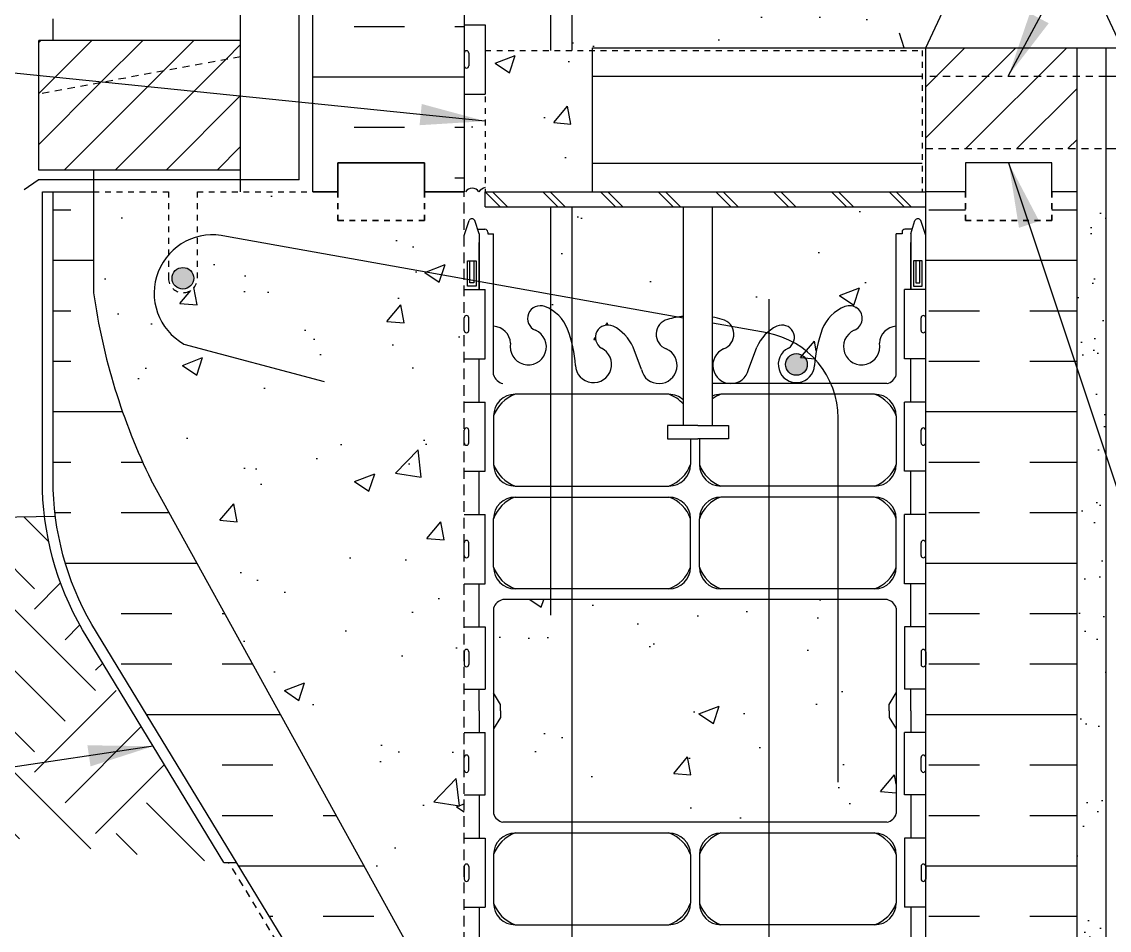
# Model space of a CAD drawing. Header units: inches. Extents: x 168.3 to 220.9, y 161.7 to 230.6.
# Drawn here: x 184.47 to 203.32, y 198.47 to 214.22 of the extents above; entities that cross this region are included whole.
import ezdxf

# ---------------------------------------------------------------- set-up
doc = ezdxf.new("R2010")
doc.units = ezdxf.units.IN
doc.header["$LTSCALE"] = 0.5
doc.header["$MEASUREMENT"] = 0
doc.linetypes.add('DASHED2', pattern=[0.375, 0.25, -0.125])
doc.linetypes.add('HIDDEN2', pattern=[0.1875, 0.125, -0.0625])
for name, color, linetype in [('HATCH', 12, 'Continuous'), ('Hidden2', 12, 'HIDDEN2'), ('line25', 2, 'Continuous'), ('LINE3', 3, 'Continuous'), ('LINE50', 5, 'Continuous'), ('LINE9', 9, 'Continuous'), ('TEXT', 4, 'Continuous'), ('Web_Edge', 9, 'Continuous')]:
    doc.layers.add(name, color=color, linetype=linetype)
doc.styles.add('DIM', font='romans.shx', dxfattribs={"width": 0.7})
doc.dimstyles.new('ext_12', dxfattribs={"dimscale": 12, "dimtxt": 0.09375, "dimasz": 0.09375, "dimexe": 0.09375, "dimexo": 0.0625, "dimgap": 0.0625, "dimtad": 1, "dimdec": 1, "dimzin": 3, "dimdsep": 46, "dimlunit": 4, "dimtxsty": 'DIM', "dimcen": 0.09, "dimdle": 0.09375, "dimclrt": 4, "dimadec": 0, "dimazin": 0, "dimtfac": 1, "dimtdec": 1, "dimtmove": 2, "dimatfit": 3, "dimfxl": 1, "dimfrac": 2, "dimtolj": 1, "dimtzin": 0, "dimarcsym": 0})
pattern_1 = [(45, (121.02705, 18.4309), (-0.4419417, 0.4419417), [])]
pattern_2 = [(50, (0, 0), (3.5863, -0.31376), [0.375, -4.125]), (355, (0, 0), (-0.693757, 3.76096), [0.3, -3.3]), (100.4514, (0.299, -0.026), (2.892544, 3.4472), [0.3187, -3.50571]), (46.1842, (0, 1), (5.336207, -0.827596), [0.5625, -6.1875]), (96.6356, (0.4447, 0.931), (4.67331, 4.87059), [0.47805, -5.25857]), (351.1842, (0, 1), (4.67331, 4.87059), [0.45, -4.95]), (21, (0.5, 0.75), (2.984535, -2.013094), [0.375, -4.125]), (326, (0.5, 0.75), (1.216577, 3.62575), [0.3, -3.3]), (71.4514, (0.7487, 0.5822), (4.20111, 1.612656), [0.3187, -3.50571]), (37.5, (0, 0), (0.0607993, 1.6644693), [0, -3.26, 0, -3.35, 0, -3.3125]), (7.5, (0, 0), (1.315348, 1.972059), [0, -1.91, 0, -3.185, 0, -1.2625]), (327.5, (-1.115, 0), (2.669112, -0.1127744), [0, -1.25, 0, -3.9, 0, -5.175]), (317.5, (-1.615, 0), (2.91593, 0.500525), [0, -1.625, 0, -2.59, 0, -3.675])]

msp = doc.modelspace()

# ---------------------------------------------------------------- hatches: boundary and pattern name
at = {"layer": 'HATCH'}
h = msp.add_hatch(dxfattribs=at)
h.set_pattern_fill('AR-CONC', color=256, scale=0.5)
h.set_pattern_definition(pattern_2)
h.paths.add_polyline_path([(200.134, 220.275), (199.504, 220.275), (199.504, 220.388), (199.624, 220.588), (199.624, 222.056, 0.268138), (199.463, 222.204), (196.134, 222.204), (196.134, 217.802, -0.10231), (196.23, 217.727, -0.520567), (196.575, 217.776, -0.520567), (197.174, 217.798, -0.310845), (198.134, 217.775, -0.310845), (199.095, 217.798, -0.520567), (199.694, 217.776, -0.520567), (200.039, 217.727, -0.10231), (200.134, 217.802), (200.134, 218.82), (199.769, 218.82), (199.769, 219.9), (200.134, 219.9)])
h.paths.add_polyline_path([(196.134, 222.204), (194.009, 222.204), (194.009, 217.723, -0.33578), (194.234, 217.745, -0.520567), (194.596, 217.9, -0.230831), (195.013, 218.073, -0.258655), (195.435, 217.805, -0.520567), (195.74, 217.684, -0.397108), (196.134, 217.802)])
h.paths.add_polyline_path([(194.009, 222.204), (192.806, 222.204, 0.268156), (192.644, 222.056), (192.644, 220.588), (192.764, 220.388), (192.764, 220.275), (192.134, 220.275), (192.134, 219.9), (192.499, 219.9), (192.499, 218.82), (192.134, 218.82), (192.134, 218.07), (192.499, 218.07), (192.499, 217.652, -0.562908), (192.637, 217.661, -0.520567), (192.874, 217.661, -0.523259), (193.38, 217.663, -0.520567), (193.953, 217.624, -0.157293), (194.009, 217.723)])
h.paths.add_polyline_path([(219.897, 217.773), (200.134, 217.773), (200.134, 217.802, 0.10231), (200.039, 217.727, 0.520567), (199.694, 217.776, 0.520567), (199.095, 217.798, 0.310845), (198.134, 217.775, 0.310845), (197.174, 217.798, 0.520567), (196.575, 217.776, 0.520567), (196.23, 217.727, 0.10231), (196.134, 217.802, 0.397108), (195.74, 217.684, 0.520567), (195.435, 217.805, 0.258655), (195.013, 218.073, 0.230831), (194.596, 217.9, 0.520567), (194.234, 217.745, 0.33578), (194.009, 217.723), (194.009, 213.726), (194.36, 213.726), (194.36, 213.773), (200.134, 213.773), (200.834, 215.273), (202.834, 215.273), (203.533, 213.773), (206.533, 213.773), (207.233, 215.273), (209.233, 215.273), (209.932, 213.773), (212.932, 213.773), (213.632, 215.273), (215.632, 215.273), (216.331, 213.773), (219.331, 213.773), (219.897, 214.986)])
h.paths.add_polyline_path([(194.009, 217.723, 0.157293), (193.953, 217.624, 0.520567), (193.38, 217.663, 0.523259), (192.874, 217.661, 0.520567), (192.637, 217.661, 0.562908), (192.499, 217.652), (192.499, 216.87), (192.134, 216.87), (192.134, 216.12), (192.499, 216.12), (192.499, 214.92), (192.134, 214.92), (192.134, 214.17), (192.499, 214.17), (192.499, 213.726), (193.634, 213.726), (193.634, 214.935, -0.227735), (194.009, 215.715)])
h.paths.add_polyline_path([(194.009, 215.715, 0.227735), (193.634, 214.935), (193.634, 213.726), (194.009, 213.726)], flags=17)
h.paths.add_polyline_path([(196.134, 227.125), (196.134, 227.238), (195.134, 227.238), (194.134, 228.238), (194.134, 226.238), (194.058, 226.314, -0.006773), (194.064, 226.25, 1.629604), (194.535, 226.551, -0.994662), (194.717, 226.946, -0.173075), (195.063, 226.579), (195.206, 226.193, 1.612474), (195.637, 226.552, -0.734872), (195.66, 227.063, -0.068475)])
h.paths.add_polyline_path([(197.552, 226.946, -0.994662), (197.734, 226.551, 1.629604), (198.205, 226.25, -0.069923), (198.342, 226.894, -0.172763), (198.638, 227.238), (196.134, 227.238), (196.134, 227.125, -0.068476), (196.609, 227.063, -0.734872), (196.632, 226.552, 1.612474), (197.063, 226.193), (197.206, 226.579, -0.173075)])
h.paths.add_polyline_path([(199.624, 226.945), (199.624, 227.238), (198.968, 227.238, -0.545976), (198.898, 226.875, 2.087231), (199.331, 226.65, -0.380392)])
h.paths.add_polyline_path([(193.371, 226.875, -0.375729), (193.24, 227.133), (193.134, 227.238), (192.644, 227.238), (192.644, 226.945, -0.380397), (192.937, 226.65, 2.087231)])
h.paths.add_polyline_path([(194.36, 213.726), (194.009, 213.726), (193.634, 213.726), (192.499, 213.726), (192.499, 211.273), (194.36, 211.273)])
h.paths.add_polyline_path([(193.634, 211.013), (192.499, 211.013), (192.499, 211.273), (192.499, 212.97), (192.134, 212.97), (192.134, 211.275), (192.134, 210.516), (192.219, 210.776, -0.6), (192.319, 210.776), (192.368, 210.626), (192.494, 210.626, -0.414214), (192.544, 210.576), (192.544, 210.546), (192.644, 210.546), (192.644, 209.674), (193.634, 209.497)])
h.paths.add_polyline_path([(194.009, 211.013), (193.634, 211.013), (193.634, 209.497), (194.009, 209.43)])
h.paths.add_polyline_path([(195.936, 211.013), (194.009, 211.013), (194.009, 209.43), (195.843, 209.103, -0.013467), (195.936, 209.115)])
h.paths.add_polyline_path([(199.624, 210.546), (199.724, 210.546), (199.724, 210.576, -0.414214), (199.774, 210.626), (199.9, 210.626), (199.949, 210.776, -0.6), (200.049, 210.776), (200.134, 210.516), (200.134, 211.013), (196.436, 211.013), (196.436, 209.101, -0.025125), (196.609, 209.063, -0.201351), (196.773, 208.937), (197.383, 208.828, -0.069113), (197.552, 208.946, -0.682644), (197.842, 208.664, -0.079803), (198.216, 208.37, -0.057125), (198.342, 208.894, -0.21345), (198.734, 209.283, -1), (198.898, 208.875, 2.087231), (199.331, 208.65, -0.380392), (199.624, 208.945)])
h.paths.add_polyline_path([(197.206, 208.579, -0.102733), (197.383, 208.828), (196.773, 208.937, -0.464754), (196.632, 208.552, 1.612474), (197.063, 208.193)])
h.paths.add_polyline_path([(198.206, 208.266, -0.011058), (198.216, 208.37, 0.079803), (197.842, 208.664, -0.157195), (197.755, 208.563, 1.753171)])
h.paths.add_polyline_path([(195.66, 209.063, -0.02665), (195.843, 209.103), (194.009, 209.43), (194.009, 208.615, -0.037375), (194.063, 208.266, 1.753171), (194.514, 208.563, -0.940793), (194.717, 208.946, -0.173075), (195.063, 208.579), (195.206, 208.193, 1.612474), (195.637, 208.552, -0.734872)])
h.paths.add_polyline_path([(194.009, 209.43), (193.634, 209.497), (193.634, 209.236, -0.171127), (193.927, 208.894, -0.030772), (194.009, 208.615)])
h.paths.add_polyline_path([(193.634, 209.497), (192.644, 209.674), (192.644, 208.945, -0.380397), (192.937, 208.65, 2.087231), (193.371, 208.875, -1), (193.535, 209.283, -0.040832), (193.634, 209.236)])
h.paths.add_polyline_path([(197.418, 204.204), (194.009, 204.204), (194.009, 200.346), (197.418, 200.346)])
h.paths.add_polyline_path([(197.418, 204.204), (197.418, 200.346), (199.463, 200.346, 0.268138), (199.624, 200.494), (199.624, 201.963), (199.504, 202.163), (199.504, 202.275), (199.504, 202.388), (199.624, 202.588), (199.624, 204.056, 0.268138), (199.463, 204.204)])
h.paths.add_polyline_path([(194.009, 204.204), (192.806, 204.204, 0.268156), (192.644, 204.056), (192.644, 202.588), (192.764, 202.388), (192.764, 202.275), (192.764, 202.163), (192.644, 201.963), (192.644, 200.494, 0.268156), (192.806, 200.346), (194.009, 200.346)])
h.paths.add_polyline_path([(193.927, 195.656, -0.21345), (193.535, 195.267, -1), (193.371, 195.676, 2.087231), (192.937, 195.901, -0.380397), (192.644, 195.605), (192.644, 194.004), (192.544, 194.004), (192.544, 193.974, -0.414214), (192.494, 193.924), (192.368, 193.924), (192.319, 193.774, -0.6), (192.219, 193.774), (192.134, 194.035), (192.134, 193.275), (192.134, 191.241, 0.088416), (192.28, 191.143), (192.37, 191.143), (192.37, 191.102, -0.249069), (192.48, 190.895), (192.48, 190.827, -0.414214), (192.418, 190.765), (192.37, 190.765), (192.37, 190.695), (192.475, 190.695, 0.085348), (192.805, 190.77, -0.669601), (192.937, 190.65, 2.087231), (193.371, 190.875, -1), (193.535, 191.283, -0.21345), (193.927, 190.894, -0.069923), (194.064, 190.25, 1.702394), (194.514, 190.563, -0.940793), (194.717, 190.946, -0.173075), (195.063, 190.579), (195.206, 190.193, 1.612474), (195.637, 190.552, -0.734872), (195.66, 191.063, -0.068475), (196.134, 191.125, -0.068475), (196.609, 191.063, -0.734872), (196.632, 190.552, 1.612474), (197.063, 190.193), (197.206, 190.579, -0.118491), (197.418, 190.859), (197.418, 195.692, -0.118489), (197.206, 195.971), (197.063, 196.358, 1.612474), (196.632, 195.998, -0.734872), (196.609, 195.487, -0.068475), (196.134, 195.425, -0.068475), (195.66, 195.487, -0.734872), (195.637, 195.998, 1.612474), (195.206, 196.358), (195.063, 195.971, -0.173075), (194.717, 195.604, -0.940793), (194.514, 195.988, 1.702394), (194.064, 196.3, -0.069923)])
h.paths.add_polyline_path([(196.946, 190.265, -1), (196.571, 190.265, -1)], flags=16)
h.paths.add_polyline_path([(200.134, 194.035), (200.049, 193.774, -0.6), (199.949, 193.774), (199.9, 193.924), (199.774, 193.924, -0.414214), (199.724, 193.974), (199.724, 194.004), (199.624, 194.004), (199.624, 195.605, -0.380392), (199.331, 195.901, 2.087231), (198.898, 195.676, -1), (198.734, 195.267, -0.21345), (198.342, 195.656, -0.069923), (198.205, 196.3, 1.702394), (197.755, 195.988, -0.940793), (197.552, 195.604, -0.053489), (197.418, 195.692), (197.418, 190.859, -0.053487), (197.552, 190.946, -0.940793), (197.755, 190.563, 1.702394), (198.205, 190.25, -0.069923), (198.342, 190.894, -0.21345), (198.734, 191.283, -1), (198.898, 190.875, 2.087231), (199.331, 190.65, -0.669601), (199.464, 190.77, 0.085348), (199.793, 190.695), (199.898, 190.695), (199.898, 190.765), (199.851, 190.765, -0.414214), (199.788, 190.827), (199.788, 190.895, -0.249069), (199.898, 191.102), (199.898, 191.143), (199.988, 191.143, 0.088416), (200.134, 191.241), (200.134, 193.275)])
edge = h.paths.add_edge_path()
edge.add_arc((197.206, 185.429), 2.984, 85.9337, 90.0995)
edge.add_line((197.201, 188.413), (196.134, 188.429))
edge.add_line((196.134, 188.429), (195.068, 188.413))
edge.add_arc((195.063, 185.429), 2.984, 89.9005, 100.7454)
edge.add_spline(control_points=[(194.506, 188.36), (193.069, 188.04)], knot_values=[0, 0, 1, 1], degree=1, periodic=0)
edge.add_arc((193.276, 187.326), 0.743, 106.1893, 147.2081)
edge.add_arc((192.353, 187.937), 0.364, 289.6613, 325.0225, ccw=False)
edge.add_line((192.475, 187.595), (192.37, 187.595))
edge.add_line((192.37, 187.595), (192.37, 187.525))
edge.add_line((192.37, 187.525), (192.418, 187.525))
edge.add_arc((192.418, 187.462), 0.0625, 0, 90, ccw=False)
edge.add_line((192.48, 187.462), (192.48, 187.395))
edge.add_arc((192.23, 187.395), 0.25, 304.0558, 360, ccw=False)
edge.add_line((192.37, 187.188), (192.37, 187.146))
edge.add_line((192.37, 187.146), (192.28, 187.146))
edge.add_arc((192.48, 186.688), 0.5, 113.5782, 133.7891)
edge.add_line((192.134, 187.048), (192.134, 184.275))
edge.add_line((192.134, 184.275), (195.333, 184.275))
edge.add_line((195.333, 184.275), (196.333, 183.275))
edge.add_line((196.333, 183.275), (196.333, 185.275))
edge.add_line((196.333, 185.275), (197.333, 184.275))
edge.add_line((197.333, 184.275), (197.418, 184.275))
edge.add_line((197.418, 184.275), (197.418, 188.405))
edge = h.paths.add_edge_path()
edge.add_arc((199.788, 186.688), 0.5, 46.2109, 66.4218)
edge.add_line((199.988, 187.146), (199.898, 187.146))
edge.add_line((199.898, 187.146), (199.898, 187.188))
edge.add_arc((200.038, 187.395), 0.25, 180, 235.9442, ccw=False)
edge.add_line((199.788, 187.395), (199.788, 187.462))
edge.add_arc((199.851, 187.462), 0.0625, 90, 180, ccw=False)
edge.add_line((199.851, 187.525), (199.898, 187.525))
edge.add_line((199.898, 187.525), (199.898, 187.595))
edge.add_line((199.898, 187.595), (199.793, 187.595))
edge.add_arc((199.916, 187.937), 0.364, 214.9775, 250.3387, ccw=False)
edge.add_arc((198.993, 187.326), 0.743, 32.7919, 73.8107)
edge.add_spline(control_points=[(199.2, 188.04), (197.762, 188.36)], knot_values=[0, 0, 1, 1], degree=1, periodic=0)
edge.add_arc((197.206, 185.429), 2.984, 79.2546, 85.9337)
edge.add_line((197.418, 188.405), (197.418, 184.275))
edge.add_line((197.418, 184.275), (200.134, 184.275))
edge.add_line((200.134, 184.275), (200.134, 187.048))
h = msp.add_hatch(dxfattribs=at)
h.set_pattern_fill('INSUL', color=256, scale=7, style=0)
h.set_pattern_definition([(0, (-2734.0272, -185.7343), (0, 2.625), []), (0, (-2734.0272, -184.8593), (0, 2.625), [0.875, -0.875]), (0, (-2734.0272, -183.9843), (0, 2.625), [0.875, -0.875])])
h.paths.add_polyline_path([(192.134, 227.113), (192.009, 227.238), (189.509, 227.238), (189.509, 211.275), (189.947, 211.275), (189.947, 211.775), (191.447, 211.775), (191.447, 211.275), (192.134, 211.275)])
h = msp.add_hatch(dxfattribs=at)
h.set_pattern_fill('ANSI31', color=256, scale=5, style=0)
h.set_pattern_definition(pattern_1)
h.paths.add_polyline_path([(188.259, 213.616), (188.259, 213.9), (184.759, 213.9), (184.759, 212.968)])
h = msp.add_hatch(dxfattribs=at)
h.set_pattern_fill('ANSI31', color=256, scale=5, style=0)
h.set_pattern_definition([(45, (123.02705, 18.4309), (-0.4419417, 0.4419417), [])])
h.paths.add_polyline_path([(202.759, 212.023), (202.759, 213.773), (200.134, 213.773), (200.134, 212.023)])
h = msp.add_hatch(dxfattribs=at)
h.set_pattern_fill('ANSI31', color=256, scale=5, style=0)
h.set_pattern_definition(pattern_1)
h.paths.add_polyline_path([(188.259, 211.65), (188.259, 213.616), (184.759, 212.968), (184.759, 211.65)])
h = msp.add_hatch(dxfattribs=at)
h.set_pattern_fill('INSUL', color=256, scale=7, style=0)
h.set_pattern_definition([(0, (201.939, 199.587), (0, 2.625), []), (0, (201.939, 200.462), (0, 2.625), [0.875, -0.875]), (0, (201.939, 201.337), (0, 2.625), [0.875, -0.875])])
h.paths.add_polyline_path([(202.759, 211.013), (202.322, 211.013), (202.322, 210.775), (200.822, 210.775), (200.822, 211.013), (200.134, 211.013), (200.134, 193.275), (200.822, 193.275), (200.822, 193.775), (202.322, 193.775), (202.322, 193.275), (202.759, 193.275)])
h.paths.add_polyline_path([(186.709, 206.275, -0.079579), (185.709, 209.525), (185.709, 211.275), (185.009, 211.275), (185.009, 206.275, 0.131652), (185.679, 203.775), (189.417, 197.625, -0.10438), (189.509, 197.15), (189.509, 193.275), (189.947, 193.275), (189.947, 193.775), (191.447, 193.775), (191.447, 193.275), (192.134, 193.275), (192.134, 196.525), (191.884, 196.525), (191.884, 196.9)])
h = msp.add_hatch(dxfattribs=at)
h.set_pattern_fill('AR-CONC', color=256, scale=0.5)
h.set_pattern_definition(pattern_2)
h.paths.add_polyline_path([(192.134, 209.765), (188.014, 210.501, 0.126524), (187.509, 210.495), (187.509, 209.775, -1), (187.009, 209.775), (187.009, 211.275), (185.709, 211.275), (185.709, 209.525, 0.079579), (186.709, 206.275), (191.884, 196.9), (191.884, 196.525), (192.134, 196.525)])
h.paths.add_polyline_path([(192.134, 211.275), (191.447, 211.275), (191.447, 210.775), (189.947, 210.775), (189.947, 211.275), (189.509, 211.275), (187.509, 211.275), (187.509, 210.495, -0.126524), (188.014, 210.501), (192.134, 209.765)])
h = msp.add_hatch(dxfattribs=at)
h.set_pattern_fill('AR-SAND', color=256, scale=0.5, style=0)
h.set_pattern_definition([(37.5, (127.0529, 83.2475), (-0.0314967, 0.963412), [0, -0.76, 0, -0.85, 0, -0.8125]), (7.5, (127.0529, 83.2475), (0.884888, 1.411073), [0, -0.41, 0, -0.685, 0, -0.2625]), (327.5, (126.4379, 83.2475), (1.557071, 0.0028295), [0, -0.25, 0, -0.9, 0, -1.175]), (317.5, (126.438, 83.2475), (1.503063, 0.438838), [0, -0.125, 0, -0.59, 0, -0.675])])
h.paths.add_polyline_path([(203.259, 211.273), (202.759, 211.273), (202.759, 193.275), (202.759, 184.275), (203.259, 184.275)])
h = msp.add_hatch(dxfattribs=at)
h.set_pattern_fill('EARTH', color=256, scale=8, angle=45, style=0)
h.set_pattern_definition([(45, (81.092, 126.6102), (2e-16, 2.828427), [2, -2]), (45, (80.5616, 127.1406), (2e-16, 2.828427), [2, -2]), (45, (80.0313, 127.6709), (2e-16, 2.828427), [2, -2]), (135, (80.0313, 128.0245), (-2.828427, 4e-16), [2, -2]), (135, (80.5616, 128.5548), (-2.828427, 4e-16), [2, -2]), (135, (81.092, 129.0851), (-2.828427, 4e-16), [2, -2])])
h.paths.add_polyline_path([(185.518, 203.68, -0.100997), (184.86, 205.647), (181.283, 205.587), (176.82, 203.15), (176.951, 203.106), (177.164, 203.027), (177.377, 202.94), (177.593, 202.843), (177.809, 202.736), (178.026, 202.623), (178.243, 202.503), (178.459, 202.379), (178.675, 202.252), (178.888, 202.123), (179.1, 201.993), (179.309, 201.865), (179.522, 201.736), (179.743, 201.606), (179.98, 201.474), (180.238, 201.339), (180.524, 201.2), (180.842, 201.054), (181.2, 200.903), (181.606, 200.744), (182.085, 200.58), (182.662, 200.413), (183.365, 200.248), (184.221, 200.086), (185.255, 199.93), (186.496, 199.782), (187.969, 199.647)])
h.paths.add_polyline_path([(181.283, 205.587), (172.566, 205.442), (172.746, 205.267), (172.927, 205.096), (173.111, 204.932), (173.297, 204.775), (173.485, 204.624), (173.676, 204.481), (173.869, 204.347), (174.065, 204.221), (174.264, 204.105), (174.464, 203.997), (174.667, 203.898), (174.871, 203.806), (175.077, 203.721), (175.283, 203.641), (175.491, 203.568), (175.698, 203.499), (175.906, 203.434), (176.114, 203.371), (176.322, 203.308), (176.531, 203.245), (176.741, 203.178), (176.82, 203.15)])
at = {"layer": 'LINE3'}
for points in [[(187.072, 209.775, 1), (187.447, 209.775, 1)], [(197.705, 208.281, 1), (198.08, 208.281, 1)]]:
    msp.add_hatch(color=256, dxfattribs=at).paths.add_polyline_path(points)

# ---------------------------------------------------------------- linework, layer by layer
at = {"layer": 'HATCH', "linetype": 'HIDDEN2'}
for p, q in [((192.499, 213.726), (192.499, 211.273)), ((192.499, 213.726), (200.072, 213.726)), ((200.072, 213.726), (200.072, 211.273))]:
    msp.add_line(p, q, dxfattribs=at)
at = {"layer": 'HATCH', "linetype": 'HIDDEN2', "ltscale": 2}
for p, q in [((203.259, 213.273), (200.134, 213.273)), ((203.259, 213.273), (200.134, 213.273)), ((200.134, 212.023), (203.259, 212.023))]:
    msp.add_line(p, q, dxfattribs=at)
at = {"layer": 'HATCH'}
for p, q in [((191.973, 211.516), (192.134, 211.516)), ((192.499, 211.273), (192.759, 211.013)), ((192.624, 211.273), (192.884, 211.013)), ((193.499, 211.273), (193.759, 211.013)), ((193.624, 211.273), (193.884, 211.013)), ((194.499, 211.273), (194.759, 211.013)), ((194.624, 211.273), (194.884, 211.013)), ((195.499, 211.273), (195.759, 211.013)), ((195.624, 211.273), (195.884, 211.013)), ((196.499, 211.273), (196.759, 211.013)), ((196.624, 211.273), (196.884, 211.013)), ((197.499, 211.273), (197.759, 211.013)), ((197.624, 211.273), (197.884, 211.013)), ((198.499, 211.273), (198.759, 211.013)), ((198.624, 211.273), (198.884, 211.013)), ((199.499, 211.273), (199.759, 211.013)), ((199.624, 211.273), (199.884, 211.013))]:
    msp.add_line(p, q, dxfattribs=at)
msp.add_lwpolyline([(192.499, 211.349, 0.182463), (192.391, 211.275, 0.520567), (192.156, 211.275)], format="xyb", dxfattribs=at)
at = {"layer": 'Hidden2', "color": 9}
msp.add_line((185.709, 211.275), (187.009, 211.275), dxfattribs=at)
at = {"layer": 'Hidden2'}
for p, q in [((185.709, 211.275), (187.009, 211.275)), ((187.009, 211.275), (187.009, 209.775)), ((187.509, 209.775), (187.509, 211.275)), ((187.509, 211.275), (189.509, 211.275))]:
    msp.add_line(p, q, dxfattribs=at)
at = {"layer": 'Hidden2', "ltscale": 3}
msp.add_line((192.134, 196.525), (192.134, 211.275), dxfattribs=at)
at = {"layer": 'Hidden2'}
msp.add_lwpolyline([(189.509, 211.275), (189.947, 211.275), (189.947, 211.775), (191.447, 211.775), (191.447, 211.275), (192.134, 211.275)], dxfattribs=at)
msp.add_arc((187.259, 209.775), 0.25, 180, 0, dxfattribs=at)
at = {"layer": 'line25'}
for p, q in [((192.134, 227.238), (192.134, 211.275)), ((188.259, 211.275), (188.259, 221.775)), ((192.134, 220.15), (192.134, 211.275)), ((185.009, 213.9), (185.009, 214.275)), ((192.134, 214.17), (192.499, 214.17)), ((192.499, 214.17), (192.499, 212.97)), ((188.259, 213.9), (184.759, 213.9)), ((184.759, 211.65), (184.759, 213.9)), ((194.36, 213.773), (219.897, 213.773)), ((194.36, 211.273), (194.36, 213.773)), ((200.134, 193.275), (200.134, 213.773)), ((200.072, 213.273), (194.36, 213.273)), ((204.134, 213.273), (203.259, 213.273)), ((192.134, 212.97), (192.499, 212.97)), ((203.259, 212.023), (219.897, 212.023)), ((194.36, 211.773), (200.072, 211.773)), ((188.259, 211.65), (184.759, 211.65)), ((185.709, 211.65), (185.709, 211.275)), ((185.709, 211.275), (185.709, 209.525)), ((192.499, 211.273), (200.134, 211.273)), ((192.499, 211.013), (192.499, 211.273)), ((192.499, 211.013), (200.134, 211.013)), ((195.936, 207.221), (195.936, 211.013)), ((196.436, 207.221), (196.436, 211.013)), ((192.134, 209.58), (192.499, 209.58)), ((192.499, 208.38), (192.499, 209.58)), ((200.134, 209.58), (199.769, 209.58)), ((199.769, 208.38), (199.769, 209.58)), ((192.134, 208.38), (192.499, 208.38)), ((200.134, 208.38), (199.769, 208.38)), ((192.134, 207.63), (192.499, 207.63)), ((192.499, 206.43), (192.499, 207.63)), ((200.134, 207.63), (199.769, 207.63)), ((199.769, 206.43), (199.769, 207.63)), ((192.134, 206.43), (192.499, 206.43)), ((200.134, 206.43), (199.769, 206.43)), ((191.884, 196.9), (186.709, 206.275)), ((192.134, 205.68), (192.499, 205.68)), ((192.499, 204.48), (192.499, 205.68)), ((200.134, 205.68), (199.769, 205.68)), ((199.769, 204.48), (199.769, 205.68)), ((192.134, 204.48), (192.499, 204.48)), ((200.134, 204.48), (199.769, 204.48)), ((192.134, 203.73), (192.499, 203.73)), ((192.499, 203.73), (192.499, 202.65)), ((200.134, 203.73), (199.769, 203.73)), ((199.769, 203.73), (199.769, 202.65)), ((192.134, 202.65), (192.499, 202.65)), ((200.134, 202.65), (199.769, 202.65)), ((192.134, 201.9), (192.499, 201.9)), ((192.499, 200.82), (192.499, 201.9)), ((200.134, 201.9), (199.769, 201.9)), ((199.769, 200.82), (199.769, 201.9)), ((192.134, 200.82), (192.499, 200.82)), ((200.134, 200.82), (199.769, 200.82)), ((192.134, 200.07), (192.499, 200.07)), ((192.499, 200.07), (192.499, 198.87)), ((200.134, 200.07), (199.769, 200.07)), ((199.769, 200.07), (199.769, 198.87)), ((192.134, 198.87), (192.499, 198.87)), ((200.134, 198.87), (199.769, 198.87))]:
    msp.add_line(p, q, dxfattribs=at)
at = {"layer": 'line25', "color": 192}
for q in [(199.68, 214.023), (200.134, 213.773)]:
    msp.add_line((199.759, 213.773), q, dxfattribs=at)
msp.add_lwpolyline([(200.134, 213.773), (200.834, 215.273), (202.834, 215.273), (203.533, 213.773)], dxfattribs=at)
at = {"layer": 'line25'}
for points in [[(196.186, 207.221), (195.658, 207.221), (195.658, 206.994), (196.186, 206.994)], [(196.186, 207.221), (196.715, 207.221), (196.715, 206.994), (196.455, 206.994)], [(196.455, 206.994), (196.186, 206.994)]]:
    msp.add_lwpolyline(points, dxfattribs=at)
msp.add_arc((196.355, 211.022), 10.75, 188.0028, 206.2026, dxfattribs=at)
at = {"layer": 'LINE3'}
for p, q in [((194.009, 213.726), (194.009, 226.363)), ((194.009, 190.766), (194.009, 211.013)), ((195.936, 209.086), (188.014, 210.501)), ((197.418, 209.411), (197.418, 184.275)), ((197.386, 208.827), (196.436, 208.997)), ((187.276, 208.635), (189.709, 207.983)), ((198.615, 201.042), (198.615, 207.352))]:
    msp.add_line(p, q, dxfattribs=at)
at = {"layer": 'LINE3', "linetype": 'Continuous'}
msp.add_lwpolyline([(193.634, 213.726), (193.634, 214.935, -0.414214), (194.634, 215.935), (209.013, 215.935)], format="xyb", dxfattribs=at)
msp.add_lwpolyline([(193.634, 203.935), (193.634, 211.013)], dxfattribs=at)
at = {"layer": 'LINE3'}
for centre in [(187.259, 209.775), (197.893, 208.281)]:
    msp.add_circle(centre, 0.188, dxfattribs=at)
for centre, radius, start, end in [((187.772, 209.518), 1.012, 76.184, 240.6907), ((197.115, 207.352), 1.5, 360, 79.5785)]:
    msp.add_arc(centre, radius, start, end, dxfattribs=at)
at = {"layer": 'LINE50'}
for p, q in [((189.509, 211.275), (189.509, 227.238)), ((202.759, 193.275), (202.759, 211.275)), ((172.982, 205.449), (185.049, 205.65))]:
    msp.add_line(p, q, dxfattribs=at)
at = {"layer": 'LINE50', "ltscale": 2}
msp.add_line((202.759, 211.275), (202.759, 213.773), dxfattribs=at)
at = {"layer": 'LINE50'}
for points in [[(192.134, 211.275), (191.447, 211.275), (191.447, 211.775), (189.947, 211.775), (189.947, 211.275), (189.509, 211.275)], [(189.509, 211.275), (189.947, 211.275), (189.947, 211.775), (191.447, 211.775), (191.447, 211.275), (192.134, 211.275)], [(189.509, 211.275), (189.947, 211.275), (189.947, 211.775), (191.447, 211.775), (191.447, 211.275), (192.134, 211.275)], [(192.134, 211.275), (191.447, 211.275), (191.447, 211.775), (189.947, 211.775), (189.947, 211.275), (189.509, 211.275)], [(202.759, 211.275), (202.322, 211.275), (202.322, 211.775), (200.822, 211.775), (200.822, 211.275), (200.134, 211.275)]]:
    msp.add_lwpolyline(points, dxfattribs=at)
msp.add_lwpolyline([(189.509, 193.275), (189.509, 197.15, 0.10438), (189.417, 197.625), (185.679, 203.775, -0.131652), (185.009, 206.275), (185.009, 211.275), (185.709, 211.275)], format="xyb", dxfattribs=at)
at = {"layer": 'LINE9'}
for p, q in [((189.275, 211.48), (189.275, 216.002)), ((203.259, 213.773), (203.259, 184.275)), ((192.134, 213.68), (192.134, 213.46)), ((192.134, 213.625), (192.134, 213.625)), ((192.174, 213.72), (192.174, 213.72)), ((192.214, 213.68), (192.214, 213.46)), ((192.134, 213.515), (192.134, 213.515)), ((192.174, 213.42), (192.174, 213.42)), ((184.509, 211.312), (184.752, 211.48)), ((189.275, 211.48), (184.752, 211.48)), ((184.822, 211.275), (185.009, 211.275)), ((192.134, 208.87), (192.134, 209.09)), ((192.174, 209.13), (192.174, 209.13)), ((192.214, 208.87), (192.214, 209.09)), ((200.054, 208.87), (200.054, 209.09)), ((200.094, 209.13), (200.094, 209.13)), ((200.134, 208.87), (200.134, 209.09)), ((192.134, 209.035), (192.134, 209.035)), ((192.134, 208.925), (192.134, 208.925)), ((200.134, 209.035), (200.134, 209.035)), ((200.134, 208.925), (200.134, 208.925)), ((192.174, 208.83), (192.174, 208.83)), ((200.094, 208.83), (200.094, 208.83)), ((192.174, 207.18), (192.174, 207.18)), ((200.094, 207.18), (200.094, 207.18)), ((192.134, 206.92), (192.134, 207.14)), ((192.134, 207.085), (192.134, 207.085)), ((192.214, 206.92), (192.214, 207.14)), ((200.054, 206.92), (200.054, 207.14)), ((200.134, 206.92), (200.134, 207.14)), ((200.134, 207.085), (200.134, 207.085)), ((192.134, 206.975), (192.134, 206.975)), ((192.174, 206.88), (192.174, 206.88)), ((200.094, 206.88), (200.094, 206.88)), ((200.134, 206.975), (200.134, 206.975)), ((192.134, 204.97), (192.134, 205.19)), ((192.134, 205.135), (192.134, 205.135)), ((192.174, 205.23), (192.174, 205.23)), ((192.214, 204.97), (192.214, 205.19)), ((200.054, 204.97), (200.054, 205.19)), ((200.094, 205.23), (200.094, 205.23)), ((200.134, 204.97), (200.134, 205.19)), ((200.134, 205.135), (200.134, 205.135)), ((192.134, 205.025), (192.134, 205.025)), ((192.174, 204.93), (192.174, 204.93)), ((200.094, 204.93), (200.094, 204.93)), ((200.134, 205.025), (200.134, 205.025)), ((192.134, 203.3), (192.134, 203.08)), ((192.134, 203.245), (192.134, 203.245)), ((192.174, 203.34), (192.174, 203.34)), ((192.214, 203.3), (192.214, 203.08)), ((200.054, 203.3), (200.054, 203.08)), ((200.094, 203.34), (200.094, 203.34)), ((200.134, 203.3), (200.134, 203.08)), ((200.134, 203.245), (200.134, 203.245)), ((192.134, 203.135), (192.134, 203.135)), ((192.174, 203.04), (192.174, 203.04)), ((200.094, 203.04), (200.094, 203.04)), ((200.134, 203.135), (200.134, 203.135)), ((192.134, 201.25), (192.134, 201.47)), ((192.134, 201.415), (192.134, 201.415)), ((192.174, 201.51), (192.174, 201.51)), ((192.214, 201.25), (192.214, 201.47)), ((200.054, 201.25), (200.054, 201.47)), ((200.094, 201.51), (200.094, 201.51)), ((200.134, 201.25), (200.134, 201.47)), ((200.134, 201.415), (200.134, 201.415)), ((192.134, 201.305), (192.134, 201.305)), ((192.174, 201.21), (192.174, 201.21)), ((200.094, 201.21), (200.094, 201.21)), ((200.134, 201.305), (200.134, 201.305)), ((187.969, 199.647), (188.188, 199.647)), ((192.134, 199.58), (192.134, 199.36)), ((192.134, 199.525), (192.134, 199.525)), ((192.174, 199.62), (192.174, 199.62)), ((192.214, 199.58), (192.214, 199.36)), ((200.054, 199.58), (200.054, 199.36)), ((200.094, 199.62), (200.094, 199.62)), ((200.134, 199.58), (200.134, 199.36)), ((200.134, 199.525), (200.134, 199.525)), ((192.134, 199.415), (192.134, 199.415)), ((192.174, 199.32), (192.174, 199.32)), ((200.094, 199.32), (200.094, 199.32)), ((200.134, 199.415), (200.134, 199.415))]:
    msp.add_line(p, q, dxfattribs=at)
at = {"layer": 'LINE9', "linetype": 'DASHED2'}
msp.add_line((188.259, 213.616), (184.759, 212.968), dxfattribs=at)
at = {"layer": 'LINE9'}
msp.add_lwpolyline([(187.969, 199.647), (185.518, 203.68, -0.131757), (184.822, 206.275), (184.822, 211.275)], format="xyb", dxfattribs=at)
at = {"layer": 'LINE9', "linetype": 'DASHED2', "ltscale": 0.15}
for points in [[(191.447, 211.275), (191.447, 211.275), (191.447, 210.775), (189.947, 210.775), (189.947, 211.275), (189.947, 211.275)], [(189.947, 211.275), (189.947, 211.275), (189.947, 210.775), (191.447, 210.775), (191.447, 211.275), (191.447, 211.275)], [(200.822, 211.275), (200.822, 211.275), (200.822, 210.775), (202.322, 210.775), (202.322, 211.275), (202.322, 211.275)], [(202.322, 211.275), (202.322, 211.275), (202.322, 210.775), (200.822, 210.775), (200.822, 211.275), (200.822, 211.275)]]:
    msp.add_lwpolyline(points, dxfattribs=at)
at = {"layer": 'LINE9', "linetype": 'DASHED2'}
msp.add_lwpolyline([(189.406, 193.275), (189.406, 197.211, 0.097369), (189.352, 197.514), (188.056, 199.647)], format="xyb", dxfattribs=at)
at = {"layer": 'LINE9'}
for centre, start, end in [((192.174, 213.68), 90, 180), ((192.174, 213.68), 0, 90), ((192.174, 213.46), 180, 270), ((192.174, 213.46), 270, 0), ((192.174, 209.09), 90, 180), ((192.174, 209.09), 360, 90), ((200.094, 209.09), 90, 180), ((200.094, 209.09), 0, 90), ((192.174, 208.87), 180, 270), ((192.174, 208.87), 270, 0), ((200.094, 208.87), 180, 270), ((200.094, 208.87), 270, 0), ((192.174, 207.14), 90, 180), ((192.174, 207.14), 360, 90), ((200.094, 207.14), 90, 180), ((200.094, 207.14), 0, 90), ((192.174, 206.92), 180, 270), ((192.174, 206.92), 270, 0), ((200.094, 206.92), 180, 270), ((200.094, 206.92), 270, 0), ((192.174, 205.19), 90, 180), ((192.174, 205.19), 360, 90), ((200.094, 205.19), 90, 180), ((200.094, 205.19), 0, 90), ((192.174, 204.97), 180, 270), ((192.174, 204.97), 270, 0), ((200.094, 204.97), 180, 270), ((200.094, 204.97), 270, 0), ((192.174, 203.3), 90, 180), ((192.174, 203.3), 0, 90), ((200.094, 203.3), 90, 180), ((200.094, 203.3), 360, 90), ((192.174, 203.08), 180, 270), ((192.174, 203.08), 270, 0), ((200.094, 203.08), 180, 270), ((200.094, 203.08), 270, 0), ((192.174, 201.47), 90, 180), ((192.174, 201.47), 360, 90), ((200.094, 201.47), 90, 180), ((200.094, 201.47), 0, 90), ((192.174, 201.25), 180, 270), ((192.174, 201.25), 270, 0), ((200.094, 201.25), 180, 270), ((200.094, 201.25), 270, 0), ((192.174, 199.58), 90, 180), ((192.174, 199.58), 0, 90), ((200.094, 199.58), 90, 180), ((200.094, 199.58), 360, 90), ((192.174, 199.36), 180, 270), ((192.174, 199.36), 270, 0), ((200.094, 199.36), 180, 270), ((200.094, 199.36), 270, 0)]:
    msp.add_arc(centre, 0.04, start, end, dxfattribs=at)
at = {"layer": 'Web_Edge'}
for p, q in [((192.134, 210.516), (192.219, 210.776)), ((192.394, 210.546), (192.319, 210.776)), ((199.874, 210.546), (199.949, 210.776)), ((200.134, 210.516), (200.049, 210.776)), ((192.368, 210.626), (192.494, 210.626)), ((192.534, 210.576), (192.534, 210.576)), ((192.544, 210.576), (192.544, 210.576)), ((192.544, 210.576), (192.544, 210.546)), ((199.724, 210.576), (199.724, 210.576)), ((199.724, 210.576), (199.724, 210.546)), ((199.9, 210.626), (199.774, 210.626)), ((192.394, 210.546), (192.394, 209.58)), ((192.544, 210.546), (192.644, 210.546)), ((192.644, 208.1), (192.644, 210.546)), ((199.724, 210.546), (199.624, 210.546)), ((199.624, 208.1), (199.624, 210.546)), ((199.874, 210.546), (199.874, 209.58)), ((195.206, 208.193), (195.063, 208.579)), ((197.063, 208.193), (197.206, 208.579)), ((199.463, 207.952), (196.436, 207.952)), ((195.683, 207.764), (193.019, 207.764)), ((199.249, 207.764), (196.586, 207.764)), ((192.644, 207.389), (192.644, 206.548)), ((199.624, 207.389), (199.624, 206.548)), ((196.058, 206.994), (196.058, 206.548)), ((196.211, 206.994), (196.211, 206.549)), ((193.019, 206.173), (195.683, 206.173)), ((199.249, 206.173), (196.586, 206.173)), ((193.019, 205.983), (195.683, 205.983)), ((199.249, 205.983), (196.586, 205.983)), ((192.644, 204.767), (192.644, 205.608)), ((196.058, 204.767), (196.058, 205.608)), ((196.211, 204.766), (196.211, 205.607)), ((199.624, 204.767), (199.624, 205.608)), ((195.683, 204.392), (193.019, 204.392)), ((199.249, 204.392), (196.586, 204.392)), ((199.463, 204.204), (192.806, 204.204)), ((192.644, 204.056), (192.644, 200.494)), ((199.624, 204.056), (199.624, 200.494)), ((192.764, 202.388), (192.644, 202.588)), ((192.764, 202.388), (192.644, 202.588)), ((199.504, 202.388), (199.624, 202.588)), ((199.504, 202.388), (199.624, 202.588)), ((192.764, 202.275), (192.764, 202.388)), ((192.764, 202.275), (192.764, 202.388)), ((192.764, 202.275), (192.764, 202.163)), ((192.764, 202.275), (192.764, 202.163)), ((199.504, 202.275), (199.504, 202.388)), ((199.504, 202.275), (199.504, 202.388)), ((199.504, 202.275), (199.504, 202.163)), ((199.504, 202.275), (199.504, 202.163)), ((192.764, 202.163), (192.644, 201.963)), ((192.764, 202.163), (192.644, 201.963)), ((199.504, 202.163), (199.624, 201.963)), ((199.504, 202.163), (199.624, 201.963)), ((199.463, 200.346), (192.806, 200.346)), ((195.683, 200.158), (193.019, 200.158)), ((199.249, 200.158), (196.586, 200.158)), ((192.644, 199.783), (192.644, 198.943)), ((196.058, 199.783), (196.058, 198.943)), ((196.211, 199.784), (196.211, 198.943)), ((199.624, 199.783), (199.624, 198.943)), ((193.019, 198.568), (195.683, 198.568)), ((199.249, 198.568), (196.586, 198.568))]:
    msp.add_line(p, q, dxfattribs=at)
for points in [[(192.394, 209.58), (192.394, 210.396)], [(199.874, 209.58), (199.874, 210.396)], [(192.394, 207.63), (192.394, 208.38)], [(199.874, 207.63), (199.874, 208.38)], [(192.394, 205.68), (192.394, 206.43)], [(199.874, 205.68), (199.874, 206.43)], [(192.394, 203.73), (192.394, 204.48)], [(199.874, 203.73), (199.874, 204.48)], [(192.394, 202.275), (192.394, 202.65)], [(199.874, 202.275), (199.874, 202.65)], [(192.394, 202.275), (192.394, 201.9)], [(199.874, 202.275), (199.874, 201.9)], [(192.394, 200.82), (192.394, 200.07)], [(199.874, 200.82), (199.874, 200.07)], [(192.394, 198.87), (192.394, 198.12)], [(199.874, 198.87), (199.874, 198.12)]]:
    msp.add_lwpolyline(points, dxfattribs=at)
for points in [[(192.344, 209.636), (192.194, 209.636), (192.194, 210.076), (192.344, 210.076)], [(192.304, 209.696), (192.234, 209.696), (192.234, 210.076), (192.304, 210.076)], [(199.924, 209.636), (200.074, 209.636), (200.074, 210.076), (199.924, 210.076)], [(199.964, 209.696), (200.034, 209.696), (200.034, 210.076), (199.964, 210.076)]]:
    msp.add_lwpolyline(points, close=True, dxfattribs=at)
for centre, radius, start, end in [((192.269, 210.75), 0.0567, 28.0725, 151.9275), ((199.999, 210.75), 0.0567, 28.0725, 151.9275), ((192.494, 210.576), 0.05, 0, 90), ((199.774, 210.576), 0.05, 90, 180), ((193.453, 209.079), 0.22, 68.1963, 248.1963), ((193.296, 208.65), 0.677, 21.1239, 69.3197), ((198.973, 208.65), 0.677, 110.6803, 158.8761), ((198.816, 209.079), 0.22, 291.8037, 111.8037), ((195.729, 208.804), 0.268, 104.7892, 250.0338), ((196.123, 207.371), 1.754, 96.0993, 105.2918), ((196.146, 207.371), 1.754, 74.7082, 80.4652), ((196.54, 208.804), 0.268, 289.9662, 75.2108), ((192.625, 208.633), 0.313, 3.1389, 86.4456), ((193.245, 208.588), 0.314, 168.5886, 66.1916), ((191.705, 208.085), 2.365, 4.3895, 20.0015), ((194.627, 208.748), 0.217, 65.5264, 238.537), ((194.376, 208.278), 0.75, 23.6938, 62.9705), ((197.893, 208.278), 0.75, 117.0295, 156.3062), ((197.642, 208.748), 0.217, 301.463, 114.4736), ((200.564, 208.085), 2.365, 159.9985, 175.6105), ((199.024, 208.588), 0.314, 113.8084, 11.4114), ((199.644, 208.633), 0.313, 93.5554, 176.8611), ((194.376, 208.281), 0.314, 182.7357, 63.9348), ((195.511, 208.265), 0.314, 193.4146, 66.1916), ((196.758, 208.265), 0.314, 113.8084, 346.5854), ((197.893, 208.281), 0.314, 116.0652, 357.2643), ((192.853, 208.165), 0.219, 197.3882, 257.4322), ((199.416, 208.165), 0.219, 282.5678, 342.6083), ((193.226, 207.182), 0.617, 109.5682, 160.4318), ((193.019, 207.389), 0.375, 90, 180), ((195.476, 207.182), 0.617, 41.8225, 70.4318), ((195.683, 207.389), 0.375, 47.5014, 90), ((196.792, 207.182), 0.617, 109.5682, 125.2044), ((196.586, 207.389), 0.375, 90, 113.4383), ((199.043, 207.182), 0.617, 19.5682, 70.4318), ((199.249, 207.389), 0.375, 360, 90), ((193.226, 206.755), 0.617, 199.5682, 250.4318), ((193.019, 206.548), 0.375, 180, 270), ((195.476, 206.755), 0.617, 289.5682, 340.4318), ((195.683, 206.548), 0.375, 270, 0), ((196.792, 206.755), 0.617, 199.5682, 250.4318), ((196.586, 206.548), 0.375, 180, 270), ((199.043, 206.755), 0.617, 289.5682, 340.4318), ((199.249, 206.548), 0.375, 270, 0), ((193.226, 205.401), 0.617, 109.5682, 160.4318), ((193.019, 205.608), 0.375, 90, 180), ((195.476, 205.401), 0.617, 19.5682, 70.4318), ((195.683, 205.608), 0.375, 360, 90), ((196.792, 205.401), 0.617, 109.5682, 160.4318), ((196.586, 205.608), 0.375, 90, 180), ((199.043, 205.401), 0.617, 19.5682, 70.4318), ((199.249, 205.608), 0.375, 360, 90), ((193.226, 204.974), 0.617, 199.5682, 250.4318), ((193.019, 204.767), 0.375, 180, 270), ((195.476, 204.974), 0.617, 289.5682, 340.4318), ((195.683, 204.767), 0.375, 270, 0), ((196.792, 204.974), 0.617, 199.5682, 250.4318), ((196.586, 204.767), 0.375, 180, 270), ((199.043, 204.974), 0.617, 289.5682, 340.4318), ((199.249, 204.767), 0.375, 270, 0), ((192.853, 203.991), 0.219, 102.5678, 162.612), ((199.416, 203.991), 0.219, 17.3917, 77.4322), ((192.853, 200.559), 0.219, 197.388, 257.4322), ((199.416, 200.559), 0.219, 282.5678, 342.6083), ((193.226, 199.577), 0.617, 109.5682, 160.4318), ((193.019, 199.783), 0.375, 90, 180), ((195.476, 199.577), 0.617, 19.5682, 70.4318), ((195.683, 199.783), 0.375, 360, 90), ((196.792, 199.577), 0.617, 109.5682, 160.4318), ((196.586, 199.783), 0.375, 90, 180), ((199.043, 199.577), 0.617, 19.5682, 70.4318), ((199.249, 199.783), 0.375, 360, 90), ((193.226, 199.149), 0.617, 199.5682, 250.4318), ((193.019, 198.943), 0.375, 180, 270), ((195.476, 199.149), 0.617, 289.5682, 340.4318), ((195.683, 198.943), 0.375, 270, 0), ((196.792, 199.149), 0.617, 199.5682, 250.4318), ((196.586, 198.943), 0.375, 180, 270), ((199.043, 199.149), 0.617, 289.5682, 340.4318), ((199.249, 198.943), 0.375, 270, 0)]:
    msp.add_arc(centre, radius, start, end, dxfattribs=at)

# ---------------------------------------------------------------- leaders
at = {"layer": 'TEXT'}
for points in [[(201.572, 213.292), (207.251, 223.881), (210.341, 223.881)], [(192.499, 212.499), (183.997, 213.365), (180.214, 213.365)], [(201.572, 211.775), (205.268, 200.662), (206.868, 200.662)]]:
    msp.add_leader(points, dimstyle='ext_12', override={"dimgap": 0.0625, "dimtad": 0}, dxfattribs=at)
msp.add_leader([(186.743, 201.663), (176.13, 200.07), (174.663, 200.07)], dimstyle='ext_12', dxfattribs=at)

doc.saveas('drawing.dxf')
